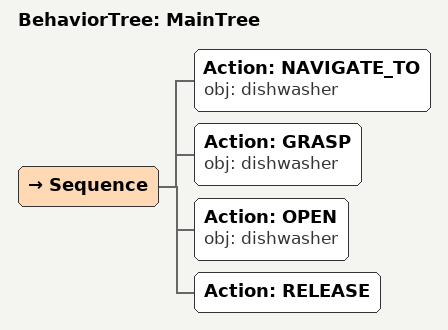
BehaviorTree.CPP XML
<root main_tree_to_execute="MainTree">
  <BehaviorTree ID="MainTree">
    <Sequence>
      <!-- Navigate to dishwasher -->
      <Action ID="NAVIGATE_TO" obj="dishwasher"/>
      <!-- Grasp dishwasher handle -->
      <Action ID="GRASP" obj="dishwasher"/>
      <!-- Open dishwasher -->
      <Action ID="OPEN" obj="dishwasher"/>
      <!-- Release -->
      <Action ID="RELEASE"/>
    </Sequence>
  </BehaviorTree>
</root>
